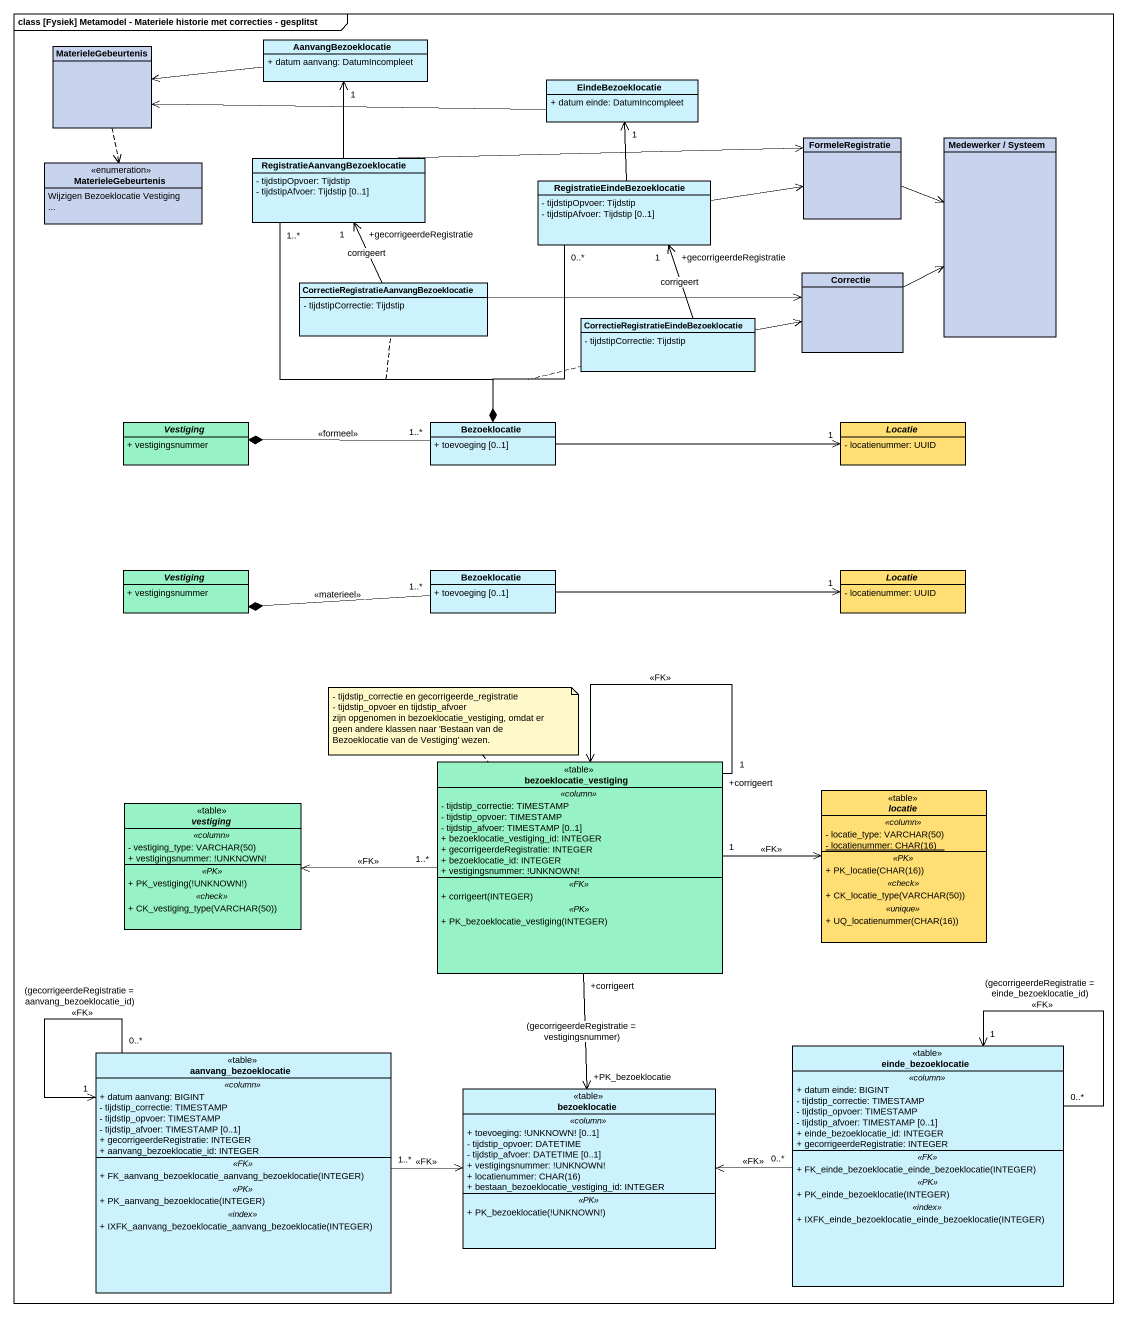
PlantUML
@startuml
mainframe class [Fysiek] Metamodel - Materiele historie met correcties - gesplitst
hide circle
hide empty members
skinparam classAttributeIconSize 0
class MaterieleGebeurtenis #C8D3EE
class AanvangBezoeklocatie #CCF2FE {
  + datum aanvang: DatumIncompleet
}
class EindeBezoeklocatie #CCF2FE {
  + datum einde: DatumIncompleet
}
class FormeleRegistratie #C8D3EE
class "Medewerker / Systeem" as Medewerker_Systeem #C8D3EE
enum "MaterieleGebeurtenis" as MaterieleGebeurtenis_2 #C8D3EE {
  Wijzigen Bezoeklocatie Vestiging
  ~...
}
class "RegistratieAanvangBezoeklocatie" as RegistratieAanvangBezoekloca #CCF2FE {
  - tijdstipOpvoer: Tijdstip
  - tijdstipAfvoer: Tijdstip [0..1]
}
class "RegistratieEindeBezoeklocatie" as RegistratieEindeBezoeklocati #CCF2FE {
  - tijdstipOpvoer: Tijdstip
  - tijdstipAfvoer: Tijdstip [0..1]
}
class "CorrectieRegistratieAanvangBezoeklocatie" as CorrectieRegistratieAanvangB #CCF2FE {
  - tijdstipCorrectie: Tijdstip
}
class Correctie #C8D3EE
class "CorrectieRegistratieEindeBezoeklocatie" as CorrectieRegistratieEindeBez #CCF2FE {
  - tijdstipCorrectie: Tijdstip
}
abstract class Vestiging #97F3C5 {
  + vestigingsnummer
}
class Bezoeklocatie #CCF2FE {
  + toevoeging [0..1]
}
abstract class Locatie #FFDE73 {
  - locatienummer: UUID
}
abstract class "Vestiging" as Vestiging_2 #97F3C5 {
  + vestigingsnummer
}
class "Bezoeklocatie" as Bezoeklocatie_2 #CCF2FE {
  + toevoeging [0..1]
}
abstract class "Locatie" as Locatie_2 #FFDE73 {
  - locatienummer: UUID
}
class bezoeklocatie_vestiging <<table>> #97F3C5 {
  .. <<column>> ..
  - tijdstip_correctie: TIMESTAMP
  - tijdstip_opvoer: TIMESTAMP
  - tijdstip_afvoer: TIMESTAMP [0..1]
  + bezoeklocatie_vestiging_id: INTEGER
  + gecorrigeerdeRegistratie: INTEGER
  + bezoeklocatie_id: INTEGER
  + vestigingsnummer: !UNKNOWN!
  .. <<FK>> ..
  + corrigeert(INTEGER)
  .. <<PK>> ..
  + PK_bezoeklocatie_vestiging(INTEGER)
}
abstract class locatie <<table>> #FFDE73 {
  .. <<column>> ..
  {field} - locatie_type: VARCHAR(50)
  {static} {field} - locatienummer: CHAR(16)
  .. <<PK>> ..
  + PK_locatie(CHAR(16))
  .. <<check>> ..
  + CK_locatie_type(VARCHAR(50))
  .. <<unique>> ..
  + UQ_locatienummer(CHAR(16))
}
abstract class vestiging <<table>> #97F3C5 {
  .. <<column>> ..
  {field} - vestiging_type: VARCHAR(50)
  + vestigingsnummer: !UNKNOWN!
  .. <<PK>> ..
  + PK_vestiging(!UNKNOWN!)
  .. <<check>> ..
  + CK_vestiging_type(VARCHAR(50))
}
class aanvang_bezoeklocatie <<table>> #CCF2FE {
  .. <<column>> ..
  + datum aanvang: BIGINT
  - tijdstip_correctie: TIMESTAMP
  - tijdstip_opvoer: TIMESTAMP
  - tijdstip_afvoer: TIMESTAMP [0..1]
  + gecorrigeerdeRegistratie: INTEGER
  + aanvang_bezoeklocatie_id: INTEGER
  .. <<FK>> ..
  + FK_aanvang_bezoeklocatie_aanvang_bezoeklocatie(INTEGER)
  .. <<PK>> ..
  + PK_aanvang_bezoeklocatie(INTEGER)
  .. <<index>> ..
  + IXFK_aanvang_bezoeklocatie_aanvang_bezoeklocatie(INTEGER)
}
class einde_bezoeklocatie <<table>> #CCF2FE {
  .. <<column>> ..
  + datum einde: BIGINT
  - tijdstip_correctie: TIMESTAMP
  - tijdstip_opvoer: TIMESTAMP
  - tijdstip_afvoer: TIMESTAMP [0..1]
  + einde_bezoeklocatie_id: INTEGER
  + gecorrigeerdeRegistratie: INTEGER
  .. <<FK>> ..
  + FK_einde_bezoeklocatie_einde_bezoeklocatie(INTEGER)
  .. <<PK>> ..
  + PK_einde_bezoeklocatie(INTEGER)
  .. <<index>> ..
  + IXFK_einde_bezoeklocatie_einde_bezoeklocatie(INTEGER)
}
class bezoeklocatie <<table>> #CCF2FE {
  .. <<column>> ..
  + toevoeging: !UNKNOWN! [0..1]
  - tijdstip_opvoer: DATETIME
  - tijdstip_afvoer: DATETIME [0..1]
  + vestigingsnummer: !UNKNOWN!
  {field} + locatienummer: CHAR(16)
  + bestaan_bezoeklocatie_vestiging_id: INTEGER
  .. <<PK>> ..
  + PK_bezoeklocatie(!UNKNOWN!)
}
MaterieleGebeurtenis ..> MaterieleGebeurtenis_2
AanvangBezoeklocatie -left-> MaterieleGebeurtenis
EindeBezoeklocatie -left-> MaterieleGebeurtenis
FormeleRegistratie -right-> Medewerker_Systeem
RegistratieAanvangBezoekloca -up-> "1" AanvangBezoeklocatie
RegistratieAanvangBezoekloca -right-> FormeleRegistratie
RegistratieAanvangBezoekloca "1..*" --* Bezoeklocatie
(RegistratieAanvangBezoekloca, Bezoeklocatie) .. CorrectieRegistratieAanvangB
RegistratieEindeBezoeklocati -up-> "1" EindeBezoeklocatie
RegistratieEindeBezoeklocati -right-> FormeleRegistratie
RegistratieEindeBezoeklocati "0..*" --* Bezoeklocatie
(RegistratieEindeBezoeklocati, Bezoeklocatie) .. CorrectieRegistratieEindeBez
CorrectieRegistratieAanvangB -up-> "+gecorrigeerdeRegistratie\n1" RegistratieAanvangBezoekloca : corrigeert
CorrectieRegistratieAanvangB -right-> Correctie
Correctie -right-> Medewerker_Systeem
CorrectieRegistratieEindeBez -up-> "+gecorrigeerdeRegistratie\n1" RegistratieEindeBezoeklocati : corrigeert
CorrectieRegistratieEindeBez -right-> Correctie
Bezoeklocatie "1..*" -left-* Vestiging : <<formeel>>
Bezoeklocatie -right-> "1" Locatie
Bezoeklocatie_2 "1..*" -left-* Vestiging_2 : <<materieel>>
Bezoeklocatie_2 -right-> "1" Locatie_2
bezoeklocatie_vestiging "+corrigeert\n1" --> bezoeklocatie_vestiging : <<FK>>
bezoeklocatie_vestiging "1" -right-> locatie : <<FK>>
bezoeklocatie_vestiging "1..*" -left-> vestiging : <<FK>>
bezoeklocatie_vestiging "+corrigeert" --> "+PK_bezoeklocatie" bezoeklocatie : (gecorrigeerdeRegistratie = vestigingsnummer)
aanvang_bezoeklocatie "0..*" --> "1" aanvang_bezoeklocatie : (gecorrigeerdeRegistratie = aanvang_bezoeklocatie_id)\n<<FK>>
aanvang_bezoeklocatie "1..*" -right-> bezoeklocatie : <<FK>>
einde_bezoeklocatie "0..*" --> "1" einde_bezoeklocatie : (gecorrigeerdeRegistratie = einde_bezoeklocatie_id)\n<<FK>>
einde_bezoeklocatie "0..*" -left-> bezoeklocatie : <<FK>>
note top of bezoeklocatie_vestiging
  - tijdstip_correctie en gecorrigeerde_registratie
  - tijdstip_opvoer en tijdstip_afvoer
  zijn opgenomen in bezoeklocatie_vestiging, omdat er geen andere klassen naar 'Bestaan van de Bezoeklocatie van de Vestiging' wezen.
end note
@enduml
